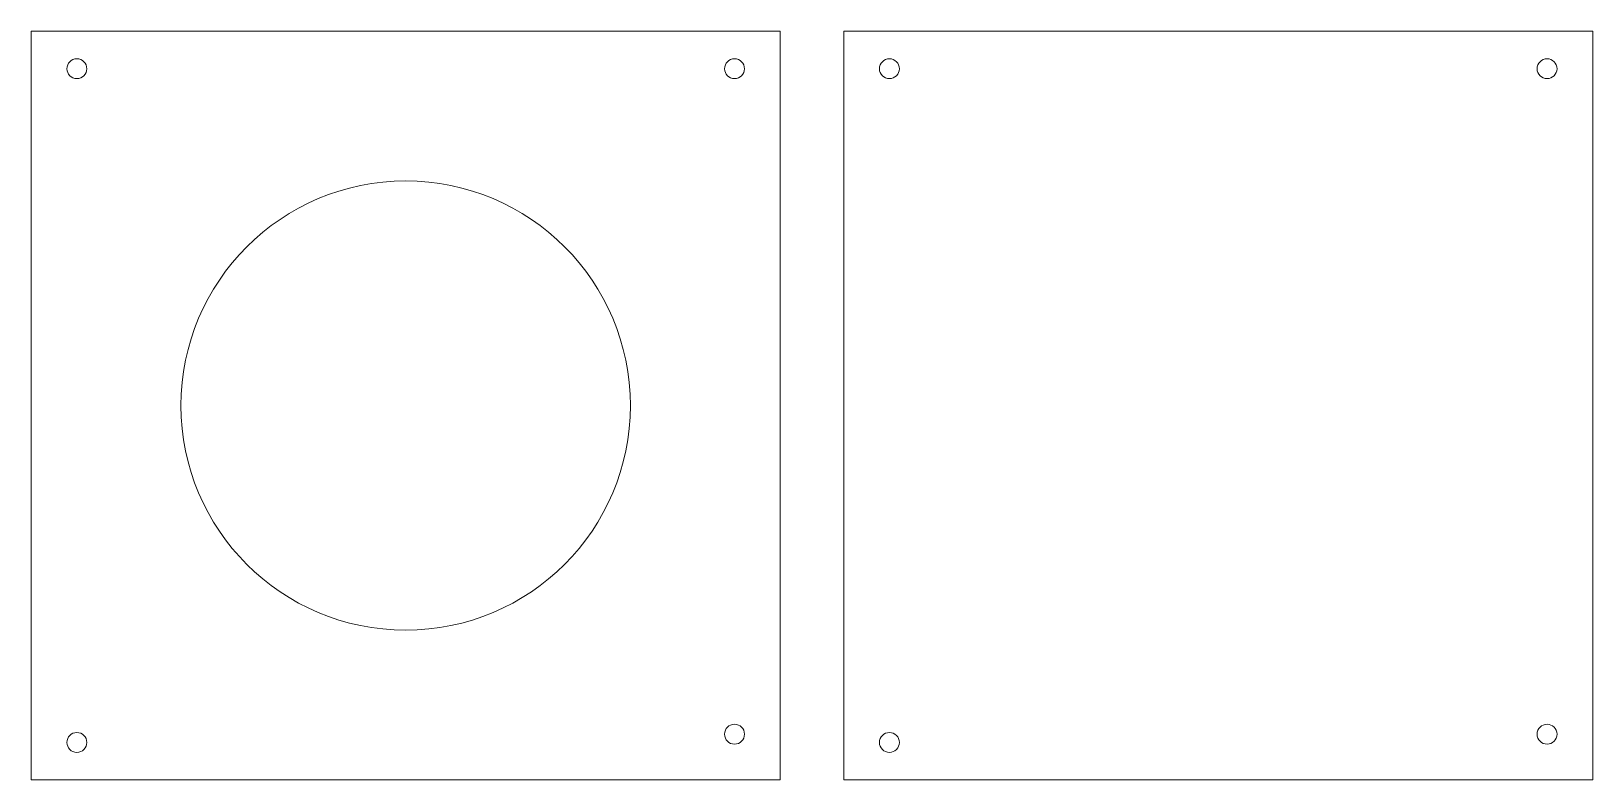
# Model space of a CAD drawing. Header units: inches. Extents: x 1 to 11.4, y 12.1 to 17.1.
import ezdxf

# ---------------------------------------------------------------- set-up
doc = ezdxf.new("R2010")
doc.units = ezdxf.units.IN
doc.header["$MEASUREMENT"] = 0

msp = doc.modelspace()

# ---------------------------------------------------------------- linework, layer by layer
at = {"color": 7, "linetype": 'Continuous', "lineweight": 15}
for p, q in [((0.958, 17.115), (0.958, 12.115)), ((5.958, 17.115), (0.958, 17.115)), ((5.958, 12.115), (5.958, 17.115)), ((6.382, 17.115), (6.382, 12.115)), ((11.382, 17.115), (6.382, 17.115)), ((11.382, 12.115), (11.382, 17.115)), ((0.958, 12.115), (5.958, 12.115)), ((6.382, 12.115), (11.382, 12.115))]:
    msp.add_line(p, q, dxfattribs=at)
for centre, radius in [((1.263, 16.865), 0.0665), ((5.653, 16.865), 0.0665), ((6.687, 16.865), 0.0665), ((11.077, 16.865), 0.0665), ((3.458, 14.615), 1.5), ((1.263, 12.365), 0.0665), ((5.653, 12.42), 0.0665), ((6.687, 12.365), 0.0665), ((11.077, 12.42), 0.0665)]:
    msp.add_circle(centre, radius, dxfattribs=at)

doc.saveas('drawing.dxf')
